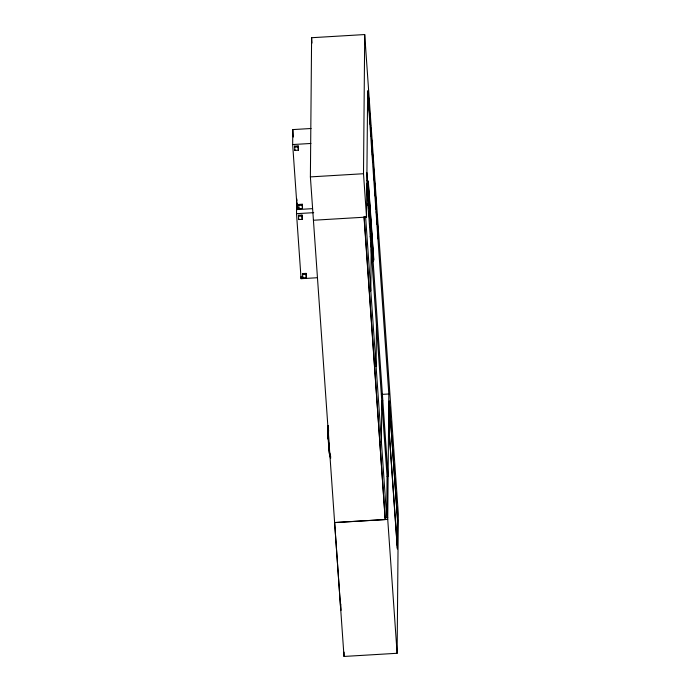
<?xml version="1.0" encoding="UTF-8"?>
<svg xmlns="http://www.w3.org/2000/svg" width="691" height="691" viewBox="0 0 691 691"><rect width="100%" height="100%" fill="white"/><g stroke="black" fill="none" stroke-linecap="round" stroke-linejoin="round"><path stroke-width="1.04" d="M312.263 208.665L297.225 209.563L292.664 144.549L292.794 129.588L311.062 128.5M294.616 146.138L294.608 147.114L298.149 146.898L298.158 145.931L294.616 146.138L294.841 150.413L298.382 150.206L298.158 145.931M294.841 150.413L294.85 149.446M317.186 277.739L301.077 278.698L296.517 213.683L296.646 198.723L296.793 200.856M297.225 209.563L297.277 203.154M298.46 215.281L298.452 216.248L302.002 216.041L302.01 215.065L298.46 215.281L298.685 219.557L302.235 219.341L302.01 215.065M298.685 219.557L298.693 218.581M298.702 204.45L298.693 205.417L302.243 205.21L302.252 204.234L298.702 204.45L298.927 208.725L302.468 208.509L302.252 204.234M298.927 208.725L298.935 207.749M301.077 278.698L301.095 276.564M302.554 273.584L302.546 274.56L306.087 274.353L306.096 273.377L302.554 273.584L302.77 277.86L306.32 277.652L306.096 273.377M302.77 277.86L302.779 276.892M340.853 604.072L340.793 610.542L310.389 176.896L311.606 37.72L364.71 34.55L398.336 514.164L397.118 653.28L344.014 656.45L334.625 522.534L387.729 519.373L388.826 393.982L367.629 91.635L366.541 217.078L313.429 220.248M330.635 456.138L330.618 458.202L329.339 453.667A26.647 24.807 0.5 0 1 329.123 451.767L327.957 436.038L328.104 425.621M328.475 426.243L328.596 444.235M328.769 446.636L328.795 443.544M329.089 443.052L329.02 450.273L329.866 456.181L329.892 453.08M329.572 454.928L329.59 452.864M344.014 656.45L344.049 652.14M366.541 217.078L363.501 173.726L364.71 34.55M368.208 203.474L368.225 204.372A11.298 10.52 0.5 0 1 368.139 205.693M370.056 121.901L370.074 120.528M370.074 120.07L370.082 118.956L370.566 125.779L369.987 117.029L370.341 124.423L370.35 123.965M370.817 132.646L370.825 131.273M370.825 130.815L370.842 129.701L371.317 136.524L370.739 127.775L371.102 135.168L371.102 134.71M371.568 142.925L371.577 141.836M371.585 141.387L371.594 140.437L372.078 147.356L371.49 138.52L372.06 150.379L372.06 149.912M371.879 146.069L371.879 145.62M372.406 154.827L372.328 150.422L372.915 159.267L372.423 152.34M372.708 157.971L372.717 157.522M372.898 161.815L372.89 162.29L372.302 153.843M373.598 171.705L373.606 170.755M373.606 170.141L373.615 169.252L374.03 175.989L373.969 174.287M374.608 186.959L374.626 185.551M374.626 184.912L374.634 183.875L375.04 190.664L374.988 188.842M375.654 201.021L375.662 200.096M375.662 199.466L375.671 198.637L376.198 206.134L375.524 195.795L376.18 209.313L376.18 208.613M375.964 204.476L375.973 203.845M334.625 522.595L385.224 519.58L364.122 216.43M366.55 183.771L387.064 476.427L386.701 517.619L365.582 216.343M389.05 430.484L389.301 402.197M397.29 547.972L397.532 519.692M328.458 430.381L328.303 430.951L328.346 425.786L328.173 439.26L328.57 430.113M292.664 144.549L310.933 143.46M310.389 176.896L363.501 173.726M296.517 213.683L313.705 212.664M372.216 249.606L371.162 249.667L370.808 290.859L369.348 290.946M377.511 325.193L376.465 325.254L376.103 366.446L374.643 366.532M381.389 394.423L388.826 393.982M382.805 400.78L381.76 400.84L381.406 442.033L379.946 442.119M387.064 476.427L388.109 476.367L366.921 172.655M385.241 517.706L387.746 517.559M330.341 457.684L330.618 458.202M376.647 214.331L376.94 218.486M370.644 238.265L370.575 237.635A11.298 10.52 0.5 0 0 370.307 236.339M370.644 238.533L370.575 237.903A11.298 10.52 0.5 0 0 370.307 236.607M368.7 99.962L368.087 90.409L368.199 95.349M368.536 100.221L368.674 101.724L368.061 92.499M369.504 114.006C370.229 121.936 368.45 90.158 369.08 107.995M373.943 176.732L374.021 177.57L373.952 175.79M368.182 91.799L368.7 99.634M367.249 184.445L367.474 187.65M367.923 194.059L368.148 197.272M368.597 203.681L368.899 207.956M369.27 213.294L369.573 217.57M370.022 223.979L370.246 227.192M370.696 233.601L370.92 236.806M371.369 243.215L371.663 247.49M372.043 252.837L372.337 257.112M367.733 194.145L367.957 197.35M368.407 203.759L368.709 208.034M369.08 213.381L369.383 217.648M369.832 224.057L370.056 227.27M370.506 233.679L370.73 236.883M371.179 243.292L371.482 247.568M371.853 252.906L372.155 257.182M367.5 193.385L367.992 200.442M370.92 242.567L371.421 249.632M387.729 519.373L397.118 653.28M364.036 217.233L385.224 519.58M311.606 37.72L311.986 43.092M298.149 146.898L298.382 150.206M302.243 205.21L302.468 208.509M302.002 216.041L302.235 219.341M306.087 274.353L306.32 277.652M292.794 129.588L293.321 137.051M367.292 180.221A3.239 3.014 0.5 0 1 368.389 182.294L373.788 259.272A3.239 3.014 0.5 0 1 372.691 261.742M372.846 261.345A3.058 2.85 0.5 0 0 373.606 259.28L368.199 182.277A3.058 2.85 0.5 0 0 367.171 180.316M372.25 261.837A3.058 2.85 0.5 0 1 371.905 262.019M372.129 260.196A1.753 1.632 0.5 0 1 371.87 260.55M372.708 261.163A2.868 2.669 0.5 0 0 373.416 259.583L367.966 181.871A2.868 2.669 0.5 0 0 367.31 180.627M368.225 204.104A11.298 10.52 0.5 0 1 368.139 205.417M327.957 436.038A26.647 24.807 0.5 0 1 328.035 432.851M369.072 104.445L369.555 114.127L369.072 104.445M373.468 166.479L374.151 179.945L373.468 166.479M374.487 181.059L375.248 196.037L374.487 181.059M377.485 223.824L378.262 238.991L377.485 223.824M389.249 401.134L388.998 430.018L397.342 549.043L397.593 520.15L389.249 401.134M389.422 404.857L389.188 431.642L397.161 545.311L397.394 518.526L389.422 404.857M376.578 214.063L376.336 211.576L377.243 224.497L376.578 214.063"/></g></svg>
